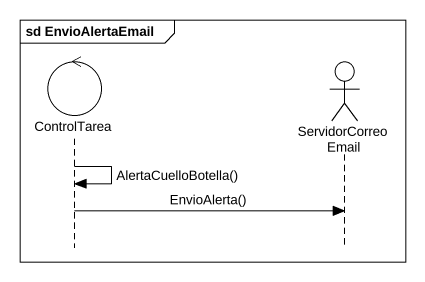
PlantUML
@startuml
mainframe sd EnvioAlertaEmail
hide footbox
control ControlTarea
actor ServidorCorreoEmail

ControlTarea -> ControlTarea : AlertaCuelloBotella()
ControlTarea -> ServidorCorreoEmail : EnvioAlerta()
@enduml
